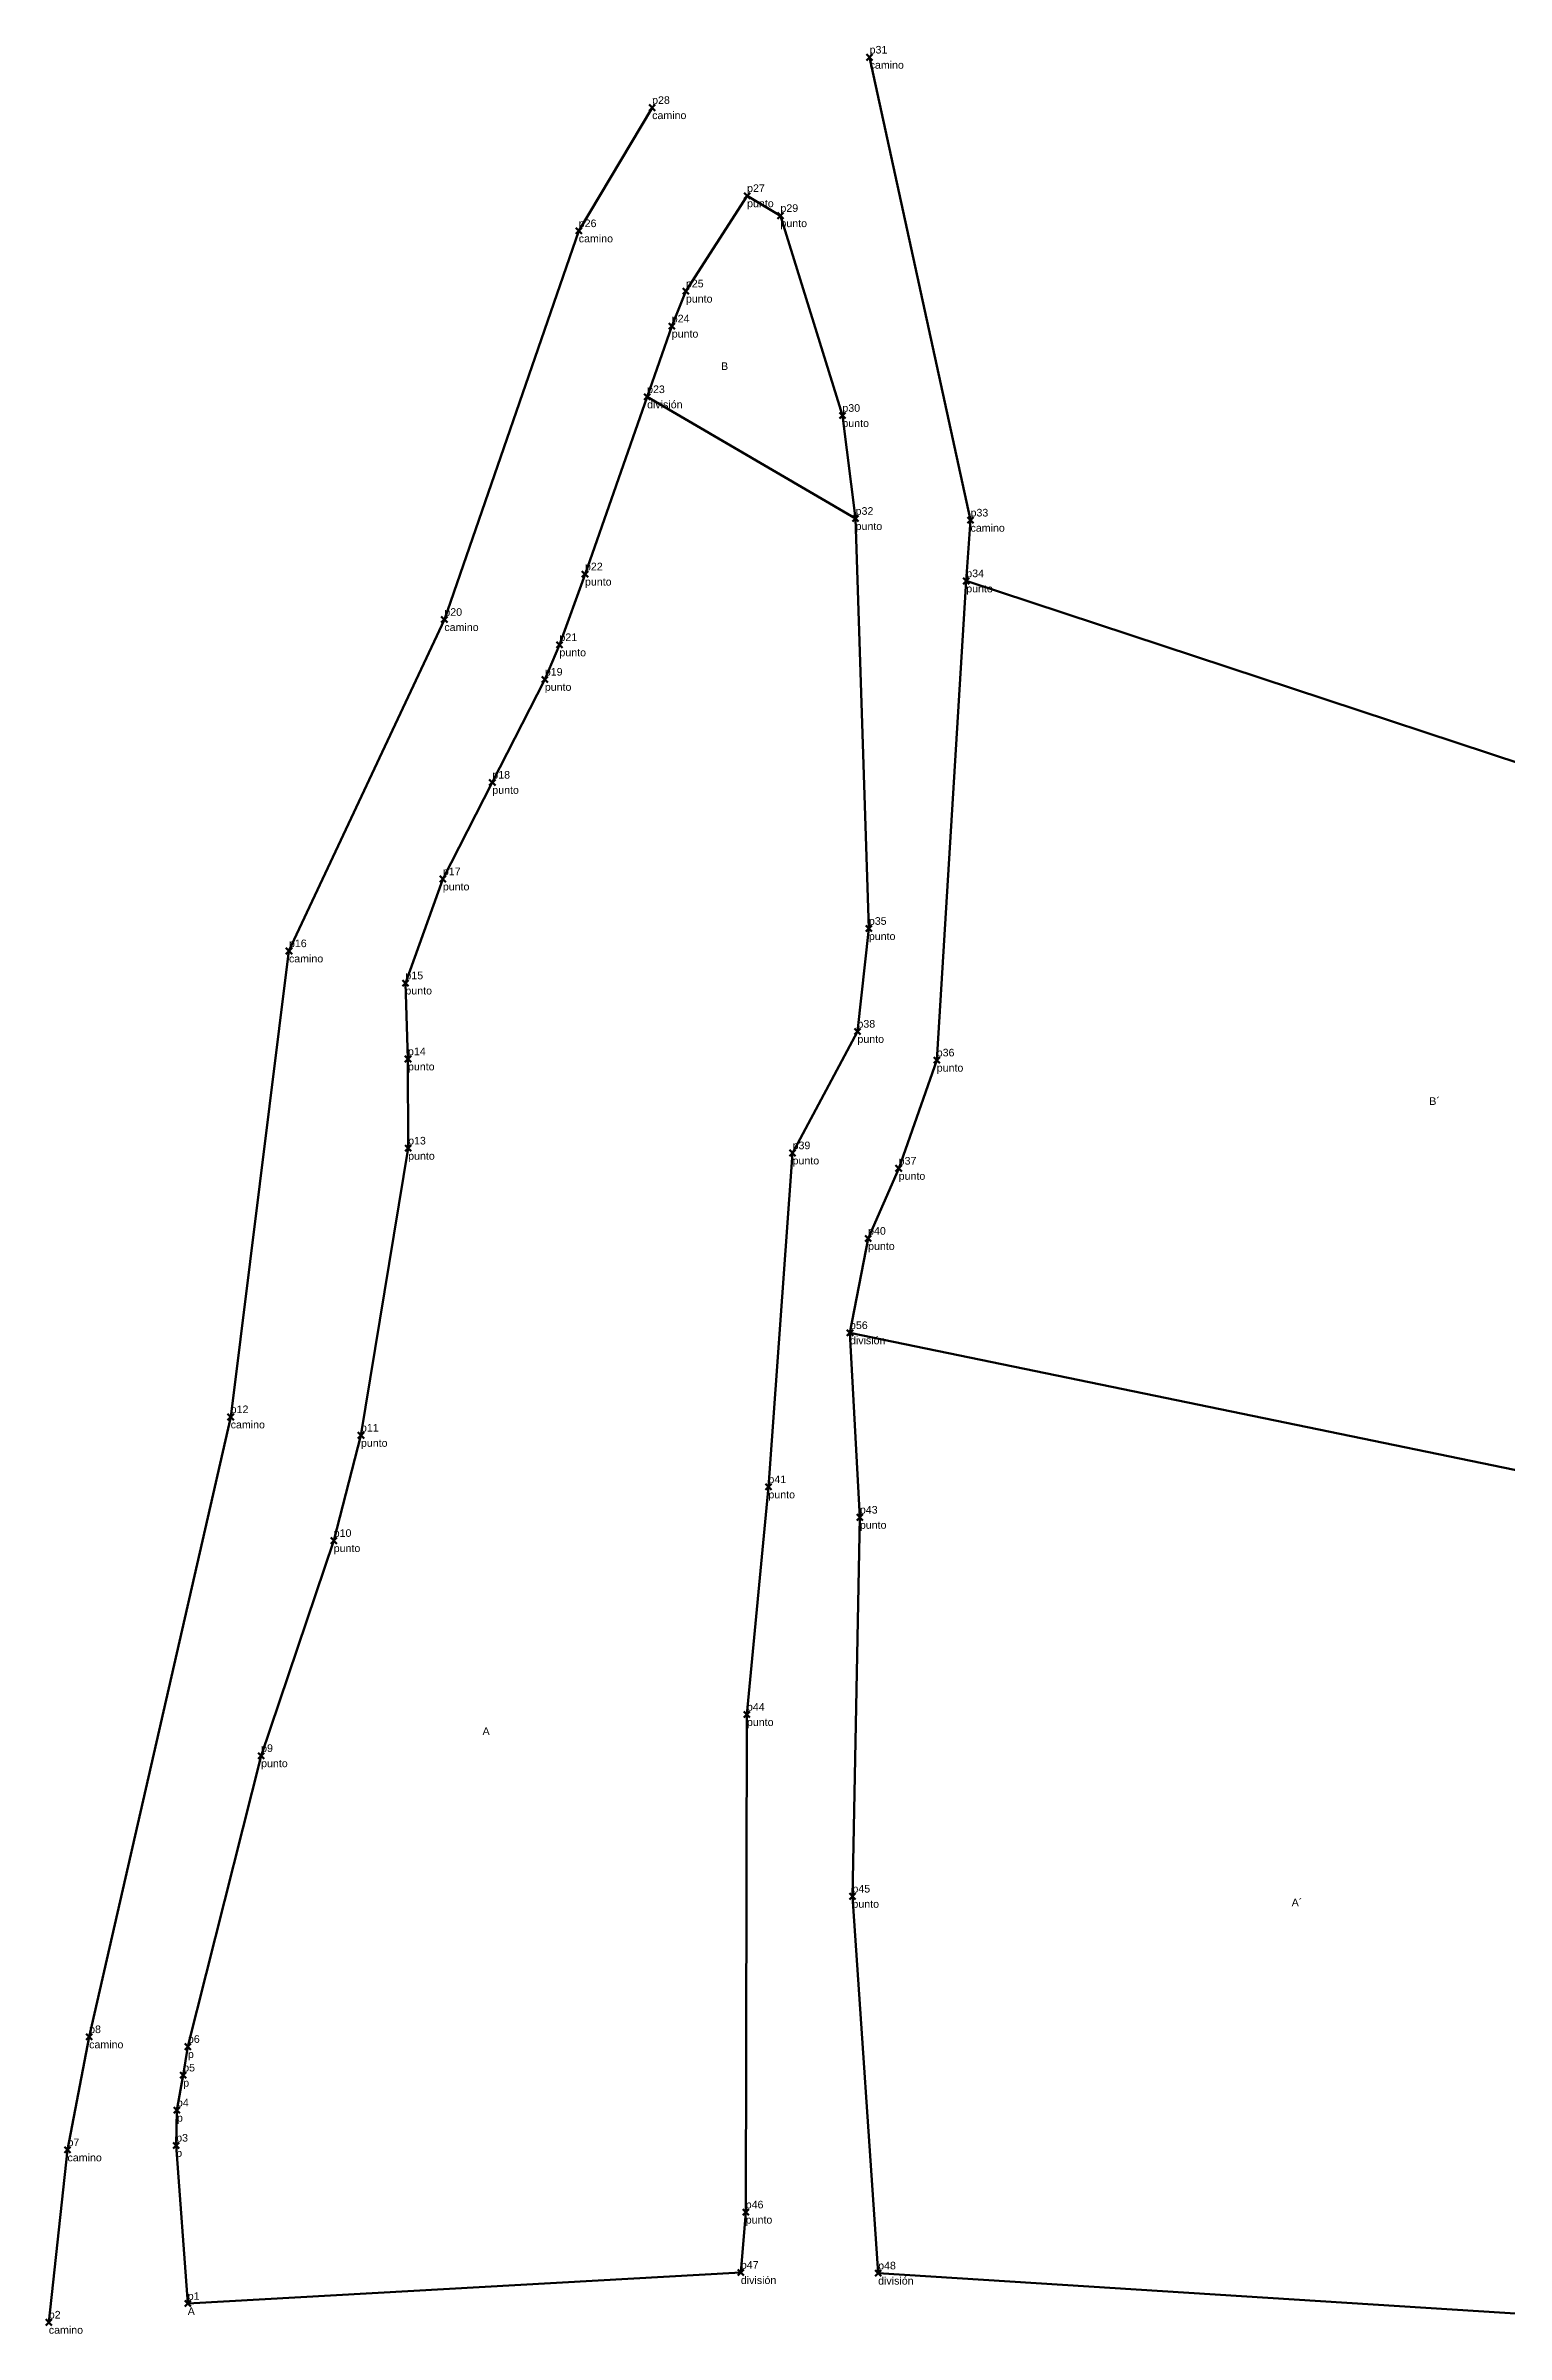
# Model space of a CAD drawing. Header units: millimetres. Extents: x 602635 to 602841, y 1318293 to 1318449.
# Drawn here: x 602635 to 602730.9, y 1318299 to 1318449.4 of the extents above; entities that cross this region are included whole.
import ezdxf

# ---------------------------------------------------------------- set-up
doc = ezdxf.new("R2010")
doc.units = ezdxf.units.MM
doc.header["$PDMODE"] = 3
doc.header["$PDSIZE"] = 0.2
doc.layers.get('0').update_dxf_attribs({"color": 1, "linetype": 'CONTINUOUS', "lineweight": 100})
for name, color, linetype, lineweight in [('A', 174, 'CONTINUOUS', 100), ('camino', 174, 'CONTINUOUS', 100), ('división', 174, 'CONTINUOUS', 100), ('p', 174, 'CONTINUOUS', 100), ('punto', 174, 'CONTINUOUS', 100)]:
    doc.layers.add(name, color=color, linetype=linetype, lineweight=lineweight)
doc.styles.get("Standard").update_dxf_attribs({"font": 'arial.ttf', "width": 0.65})

msp = doc.modelspace()

# ---------------------------------------------------------------- linework, layer by layer
at = {"color": 7, "true_color": 0xffffff, "elevation": 91.66}
msp.add_lwpolyline([(602695.45, 1318414.27), (602695.73, 1318418.26), (602689.1, 1318448.69)], dxfattribs=at)
at = {"color": 7}
for points, elevation in [([(602647.12, 1318359.32), (602650.95, 1318389.95), (602661.16, 1318411.73), (602669.99, 1318437.28), (602674.81, 1318445.38)], 102.21), ([(602635.17, 1318299.81), (602636.4, 1318311.14), (602637.82, 1318318.57), (602647.12, 1318359.32)], 106.96)]:
    msp.add_lwpolyline(points, dxfattribs=dict(at, elevation=elevation))
at = {"color": 2}
for points, elevation in [([(602681.05, 1318439.59), (602677.03, 1318433.32), (602676.1, 1318431.02), (602674.48, 1318426.37), (602670.4, 1318414.72), (602668.72, 1318410.07), (602667.76, 1318407.8), (602664.31, 1318401.03), (602661.06, 1318394.68), (602658.6, 1318387.84), (602658.77, 1318382.85), (602658.78, 1318376.98), (602655.68, 1318358.11), (602653.89, 1318351.19), (602649.12, 1318337.05), (602644.31, 1318317.93), (602644, 1318316.05), (602643.59, 1318313.75), (602643.54, 1318311.44), (602644.3, 1318301.04), (602680.64, 1318303.08), (602680.96, 1318307.05), (602681.04, 1318339.76), (602682.45, 1318354.72), (602684.04, 1318376.67), (602688.3, 1318384.66), (602689.05, 1318391.42), (602688.18, 1318418.37), (602687.31, 1318425.14), (602683.24, 1318438.28), (602681.05, 1318439.59)], 95.95), ([(602674.48, 1318426.37), (602688.18, 1318418.37)], 95.95), ([(602695.45, 1318414.27), (602693.51, 1318382.77), (602691.01, 1318375.66), (602689, 1318371.05), (602687.81, 1318364.85), (602688.46, 1318352.72), (602687.97, 1318327.81), (602689.66, 1318303.04), (602752.98, 1318299.03), (602761.53, 1318349.64), (602780.49, 1318387.85), (602753.45, 1318395.12), (602695.45, 1318414.27)], 91.66), ([(602761.53, 1318349.64), (602687.81, 1318364.85)], 70.42)]:
    msp.add_lwpolyline(points, dxfattribs=dict(at, elevation=elevation))
at = {"layer": 'A', "color": 2}
msp.add_point((602644.3, 1318301.04, 105.81), dxfattribs=at)
at = {"layer": 'camino', "color": 2}
for p in [(602689.1, 1318448.69, 95.39), (602674.81, 1318445.38, 96.95), (602669.99, 1318437.28, 97.43), (602695.73, 1318418.26, 91.64), (602661.16, 1318411.73, 98.94), (602650.95, 1318389.95, 99.08), (602647.12, 1318359.32, 102.21), (602637.82, 1318318.57, 107.57), (602636.4, 1318311.14, 105.82), (602635.17, 1318299.81, 106.96)]:
    msp.add_point(p, dxfattribs=at)
at = {"layer": 'división', "color": 2}
for p in [(602674.48, 1318426.37, 97.35), (602687.81, 1318364.85, 81.54), (602680.64, 1318303.08, 90.05), (602689.66, 1318303.04, 88.54)]:
    msp.add_point(p, dxfattribs=at)
at = {"layer": 'p', "color": 2}
for p in [(602644.31, 1318317.93, 104.34), (602644, 1318316.05, 104.4), (602643.59, 1318313.75, 104.55), (602643.54, 1318311.44, 104.42)]:
    msp.add_point(p, dxfattribs=at)
at = {"layer": 'punto', "color": 2}
for p in [(602681.05, 1318439.59, 95.95), (602683.24, 1318438.28, 95.4), (602677.03, 1318433.32, 96.72), (602676.1, 1318431.02, 97.01), (602687.31, 1318425.14, 93.47), (602688.18, 1318418.37, 92.79), (602670.4, 1318414.72, 98.07), (602695.45, 1318414.27, 91.66), (602668.72, 1318410.07, 98.13), (602667.76, 1318407.8, 98.27), (602664.31, 1318401.03, 98.42), (602661.06, 1318394.68, 98.34), (602689.05, 1318391.42, 91.29), (602658.6, 1318387.84, 98.74), (602688.3, 1318384.66, 90.55), (602658.77, 1318382.85, 98.71), (602693.51, 1318382.77, 90.28), (602658.78, 1318376.98, 99.21), (602684.04, 1318376.67, 90.81), (602691.01, 1318375.66, 89.73), (602689, 1318371.05, 89.79), (602655.68, 1318358.11, 101.68), (602682.45, 1318354.72, 89.82), (602688.46, 1318352.72, 89.19), (602653.89, 1318351.19, 102.56), (602681.04, 1318339.76, 89.55), (602649.12, 1318337.05, 104.84), (602687.97, 1318327.81, 88.71), (602680.96, 1318307.05, 89.45)]:
    msp.add_point(p, dxfattribs=at)

# ---------------------------------------------------------------- texts
at = {"layer": 'A', "color": 2}
for s, p in [('p1', (602644.3, 1318301.29)), ('A', (602644.3, 1318300.29))]:
    msp.add_text(s, height=0.5, dxfattribs=at).set_placement(p)
at = {"layer": 'camino', "color": 2}
for s, p in [('camino', (602689.1, 1318447.94)), ('p31', (602689.1, 1318448.94)), ('p28', (602674.81, 1318445.63)), ('camino', (602674.81, 1318444.63)), ('p26', (602669.99, 1318437.53)), ('camino', (602669.99, 1318436.53)), ('B', (602679.34, 1318428.14, -96.95)), ('p33', (602695.73, 1318418.51)), ('camino', (602695.73, 1318417.51)), ('p20', (602661.16, 1318411.98)), ('camino', (602661.16, 1318410.98)), ('p16', (602650.95, 1318390.2)), ('camino', (602650.95, 1318389.2)), ('B´', (602725.87, 1318379.83, -96.95)), ('p12', (602647.12, 1318359.57)), ('camino', (602647.12, 1318358.57)), ('A', (602663.67, 1318338.42)), ('A´', (602716.83, 1318327.16)), ('p8', (602637.82, 1318318.82)), ('camino', (602637.82, 1318317.82)), ('p7', (602636.4, 1318311.39)), ('camino', (602636.4, 1318310.39)), ('camino', (602635.17, 1318299.06)), ('p2', (602635.17, 1318300.06))]:
    msp.add_text(s, height=0.5, dxfattribs=at).set_placement(p)
at = {"layer": 'división', "color": 2}
for s, p in [('división', (602674.48, 1318425.62)), ('p23', (602674.48, 1318426.62)), ('división', (602687.81, 1318364.1)), ('p56', (602687.81, 1318365.1)), ('división', (602680.64, 1318302.33)), ('p47', (602680.64, 1318303.33)), ('división', (602689.66, 1318302.29)), ('p48', (602689.66, 1318303.29))]:
    msp.add_text(s, height=0.5, dxfattribs=at).set_placement(p)
at = {"layer": 'p', "color": 2}
for s, p in [('p6', (602644.31, 1318318.18)), ('p', (602644.31, 1318317.18)), ('p5', (602644, 1318316.3)), ('p', (602644, 1318315.3)), ('p4', (602643.59, 1318314)), ('p', (602643.59, 1318313)), ('p3', (602643.54, 1318311.69)), ('p', (602643.54, 1318310.69))]:
    msp.add_text(s, height=0.5, dxfattribs=at).set_placement(p)
at = {"layer": 'punto', "color": 2}
for s, p in [('p27', (602681.05, 1318439.84)), ('punto', (602681.05, 1318438.84)), ('p29', (602683.24, 1318438.53)), ('punto', (602683.24, 1318437.53)), ('p25', (602677.03, 1318433.57)), ('punto', (602677.03, 1318432.57)), ('p24', (602676.1, 1318431.27)), ('punto', (602676.1, 1318430.27)), ('p30', (602687.31, 1318425.39)), ('punto', (602687.31, 1318424.39)), ('p32', (602688.18, 1318418.62)), ('punto', (602688.18, 1318417.62)), ('p22', (602670.4, 1318414.97)), ('punto', (602670.4, 1318413.97)), ('p34', (602695.45, 1318414.52)), ('punto', (602695.45, 1318413.52)), ('p21', (602668.72, 1318410.32)), ('punto', (602668.72, 1318409.32)), ('p19', (602667.76, 1318408.05)), ('punto', (602667.76, 1318407.05)), ('p18', (602664.31, 1318401.28)), ('punto', (602664.31, 1318400.28)), ('p17', (602661.06, 1318394.93)), ('punto', (602661.06, 1318393.93)), ('p35', (602689.05, 1318391.67)), ('punto', (602689.05, 1318390.67)), ('p15', (602658.6, 1318388.09)), ('punto', (602658.6, 1318387.09)), ('p38', (602688.3, 1318384.91)), ('punto', (602688.3, 1318383.91)), ('p14', (602658.77, 1318383.1)), ('punto', (602658.77, 1318382.1)), ('p36', (602693.51, 1318383.02)), ('punto', (602693.51, 1318382.02)), ('p13', (602658.78, 1318377.23)), ('punto', (602658.78, 1318376.23)), ('p39', (602684.04, 1318376.92)), ('punto', (602684.04, 1318375.92)), ('p37', (602691.01, 1318375.91)), ('punto', (602691.01, 1318374.91)), ('p40', (602689, 1318371.3)), ('punto', (602689, 1318370.3)), ('p11', (602655.68, 1318358.36)), ('punto', (602655.68, 1318357.36)), ('p41', (602682.45, 1318354.97)), ('punto', (602682.45, 1318353.97)), ('p43', (602688.46, 1318352.97)), ('punto', (602688.46, 1318351.97)), ('p10', (602653.89, 1318351.44)), ('punto', (602653.89, 1318350.44)), ('p44', (602681.04, 1318340.01)), ('punto', (602681.04, 1318339.01)), ('p9', (602649.12, 1318337.3)), ('punto', (602649.12, 1318336.3)), ('p45', (602687.97, 1318328.06)), ('punto', (602687.97, 1318327.06)), ('p46', (602680.96, 1318307.3)), ('punto', (602680.96, 1318306.3))]:
    msp.add_text(s, height=0.5, dxfattribs=at).set_placement(p)

doc.saveas('drawing.dxf')
